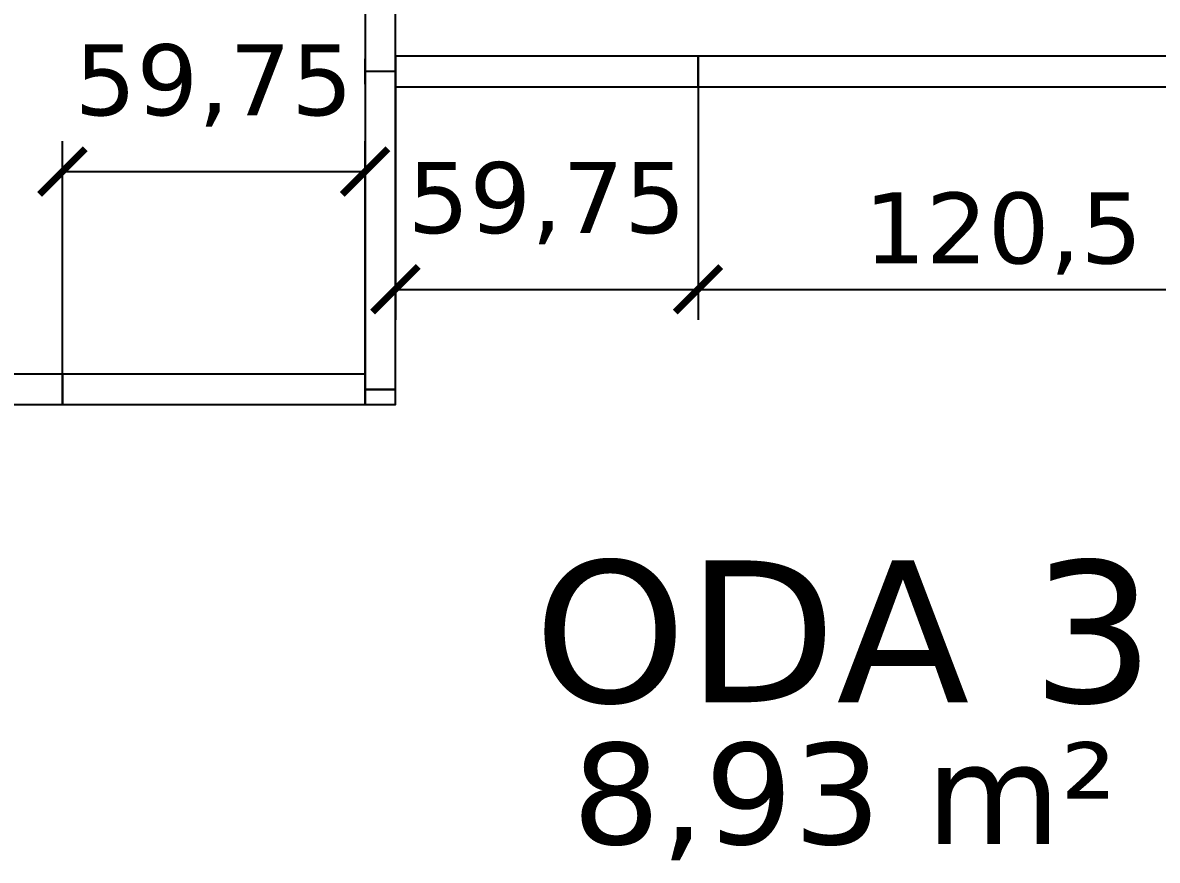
# Model space of a CAD drawing. Header units: centimetres. Extents: x -135 to 4129, y -1176 to 1044.
# Drawn here: x 1562.2 to 1786.2, y 226.6 to 391.9 of the extents above; entities that cross this region are included whole.
import ezdxf
from ezdxf.enums import TextEntityAlignment as Align

# ---------------------------------------------------------------- set-up
doc = ezdxf.new("R2010")
doc.units = ezdxf.units.CM
for name, color, linetype in [('IC_DUVAR_60', 30, 'Continuous'), ('IC_UCLU_H_60', 3, 'Continuous'), ('KOSE_PROFIL_60', 8, 'Continuous'), ('ODA_ADLARI', 7, 'Continuous'), ('OZEL_PANEL_OLCU_CM', 3, 'Continuous')]:
    doc.layers.add(name, color=color, linetype=linetype)
doc.styles.add('PORTMAN', font='DejaVuSans.ttf')
doc.dimstyles.new('PORTMAN', dxfattribs={"dimtxt": 14, "dimasz": 9, "dimexe": 6, "dimexo": 5, "dimgap": 4, "dimtad": 1, "dimtxsty": 'PORTMAN', "dimblk": 'ARCHTICK', "dimcen": 2.5, "dimazin": 3, "dimtfac": 0.5, "dimtmove": 2, "dimatfit": 3})

# ---------------------------------------------------------------- blocks, each defined once
blk = doc.blocks.new('BOM_I03_597p5_IC_DOLU')
blk.add_lwpolyline([(0, 0), (6, 0), (6, 59.75), (0, 59.75)], close=True)
blk = doc.blocks.new('BOM_I02_1205p0_IC_DOLU')
blk.add_lwpolyline([(0, 0), (6, 0), (6, 120.5), (0, 120.5)], close=True)
blk = doc.blocks.new('BOM_I11_1255p0_IC_K01_SAG_ALT')
blk.add_lwpolyline([(0, 103.75), (6, 103.75), (6, 125.5), (0, 125.5)], close=True)
blk = doc.blocks.new('BOM_I01_1255p0_IC_DOLU')
blk.add_lwpolyline([(0, 0), (6, 0), (6, 125.5), (0, 125.5)], close=True)
blk = doc.blocks.new('BOM_B01_IC_KOSE_60x30')
blk.add_lwpolyline([(0, 0), (6, 0), (6, 3), (0, 3)], close=True)
blk = doc.blocks.new('BOM_B03_UCLU_H_60')
for p, q in [((-3, -2.5), (-3, 2.5)), ((5.5, 3), (3, 3)), ((3, 3), (3, -3)), ((3, -2.5), (3, 2.5)), ((3, 0), (-3, 0)), ((-3, 0), (-3, -2.5)), ((3, -2.5), (3, 0)), ((3, -3), (5.5, -3))]:
    blk.add_line(p, q)
blk = doc.blocks.new('_ARCHTICK')
at = {"color": 0, "linetype": 'BYBLOCK', "const_width": 0.15}
blk.add_lwpolyline([(-0.5, -0.5), (0.5, 0.5)], dxfattribs=at)

msp = doc.modelspace()

# ---------------------------------------------------------------- block references
at = {"layer": 'IC_DUVAR_60'}
msp.add_blockref('BOM_I01_1255p0_IC_DOLU', (1629.75, 319.5), dxfattribs=at)
at = {"layer": 'IC_DUVAR_60', "rotation": 270}
for name, p in [('BOM_I03_597p5_IC_DOLU', (1635.75, 385.25)), ('BOM_I02_1205p0_IC_DOLU', (1695.5, 385.25)), ('BOM_I11_1255p0_IC_K01_SAG_ALT', (1444.5, 322.5)), ('BOM_I03_597p5_IC_DOLU', (1570, 322.5))]:
    msp.add_blockref(name, p, dxfattribs=at)
at = {"layer": 'IC_UCLU_H_60'}
msp.add_blockref('BOM_B03_UCLU_H_60', (1632.75, 382.25), dxfattribs=at)
at = {"layer": 'KOSE_PROFIL_60'}
msp.add_blockref('BOM_B01_IC_KOSE_60x30', (1629.75, 316.5), dxfattribs=at)

# ---------------------------------------------------------------- texts
at = {"layer": 'ODA_ADLARI', "style": 'PORTMAN'}
for s, height, p in [('ODA 3', 28, (1724.375, 271.75)), ('8,93 m²', 20, (1724.375, 239.75))]:
    msp.add_text(s, height=height, dxfattribs=at).set_placement(p, align=Align.MIDDLE_CENTER)

# ---------------------------------------------------------------- dimensions: what is measured, and where the dimension line sits
at = {"layer": 'OZEL_PANEL_OLCU_CM'}
for base, p1, p2 in [((1570, 362.5), (1570, 316.5), (1629.75, 316.5)), ((1635.75, 339.25), (1635.75, 385.25), (1695.5, 385.25)), ((1695.5, 339.25), (1695.5, 385.25), (1816, 385.25))]:
    msp.add_linear_dim(base=base, p1=p1, p2=p2, dimstyle='PORTMAN', override={"dimtxt": 14, "dimasz": 9, "dimexe": 6, "dimexo": 5, "dimdec": 2, "dimzin": 8, "dimdsep": 44}, dxfattribs=at).render()

doc.saveas('drawing.dxf')
